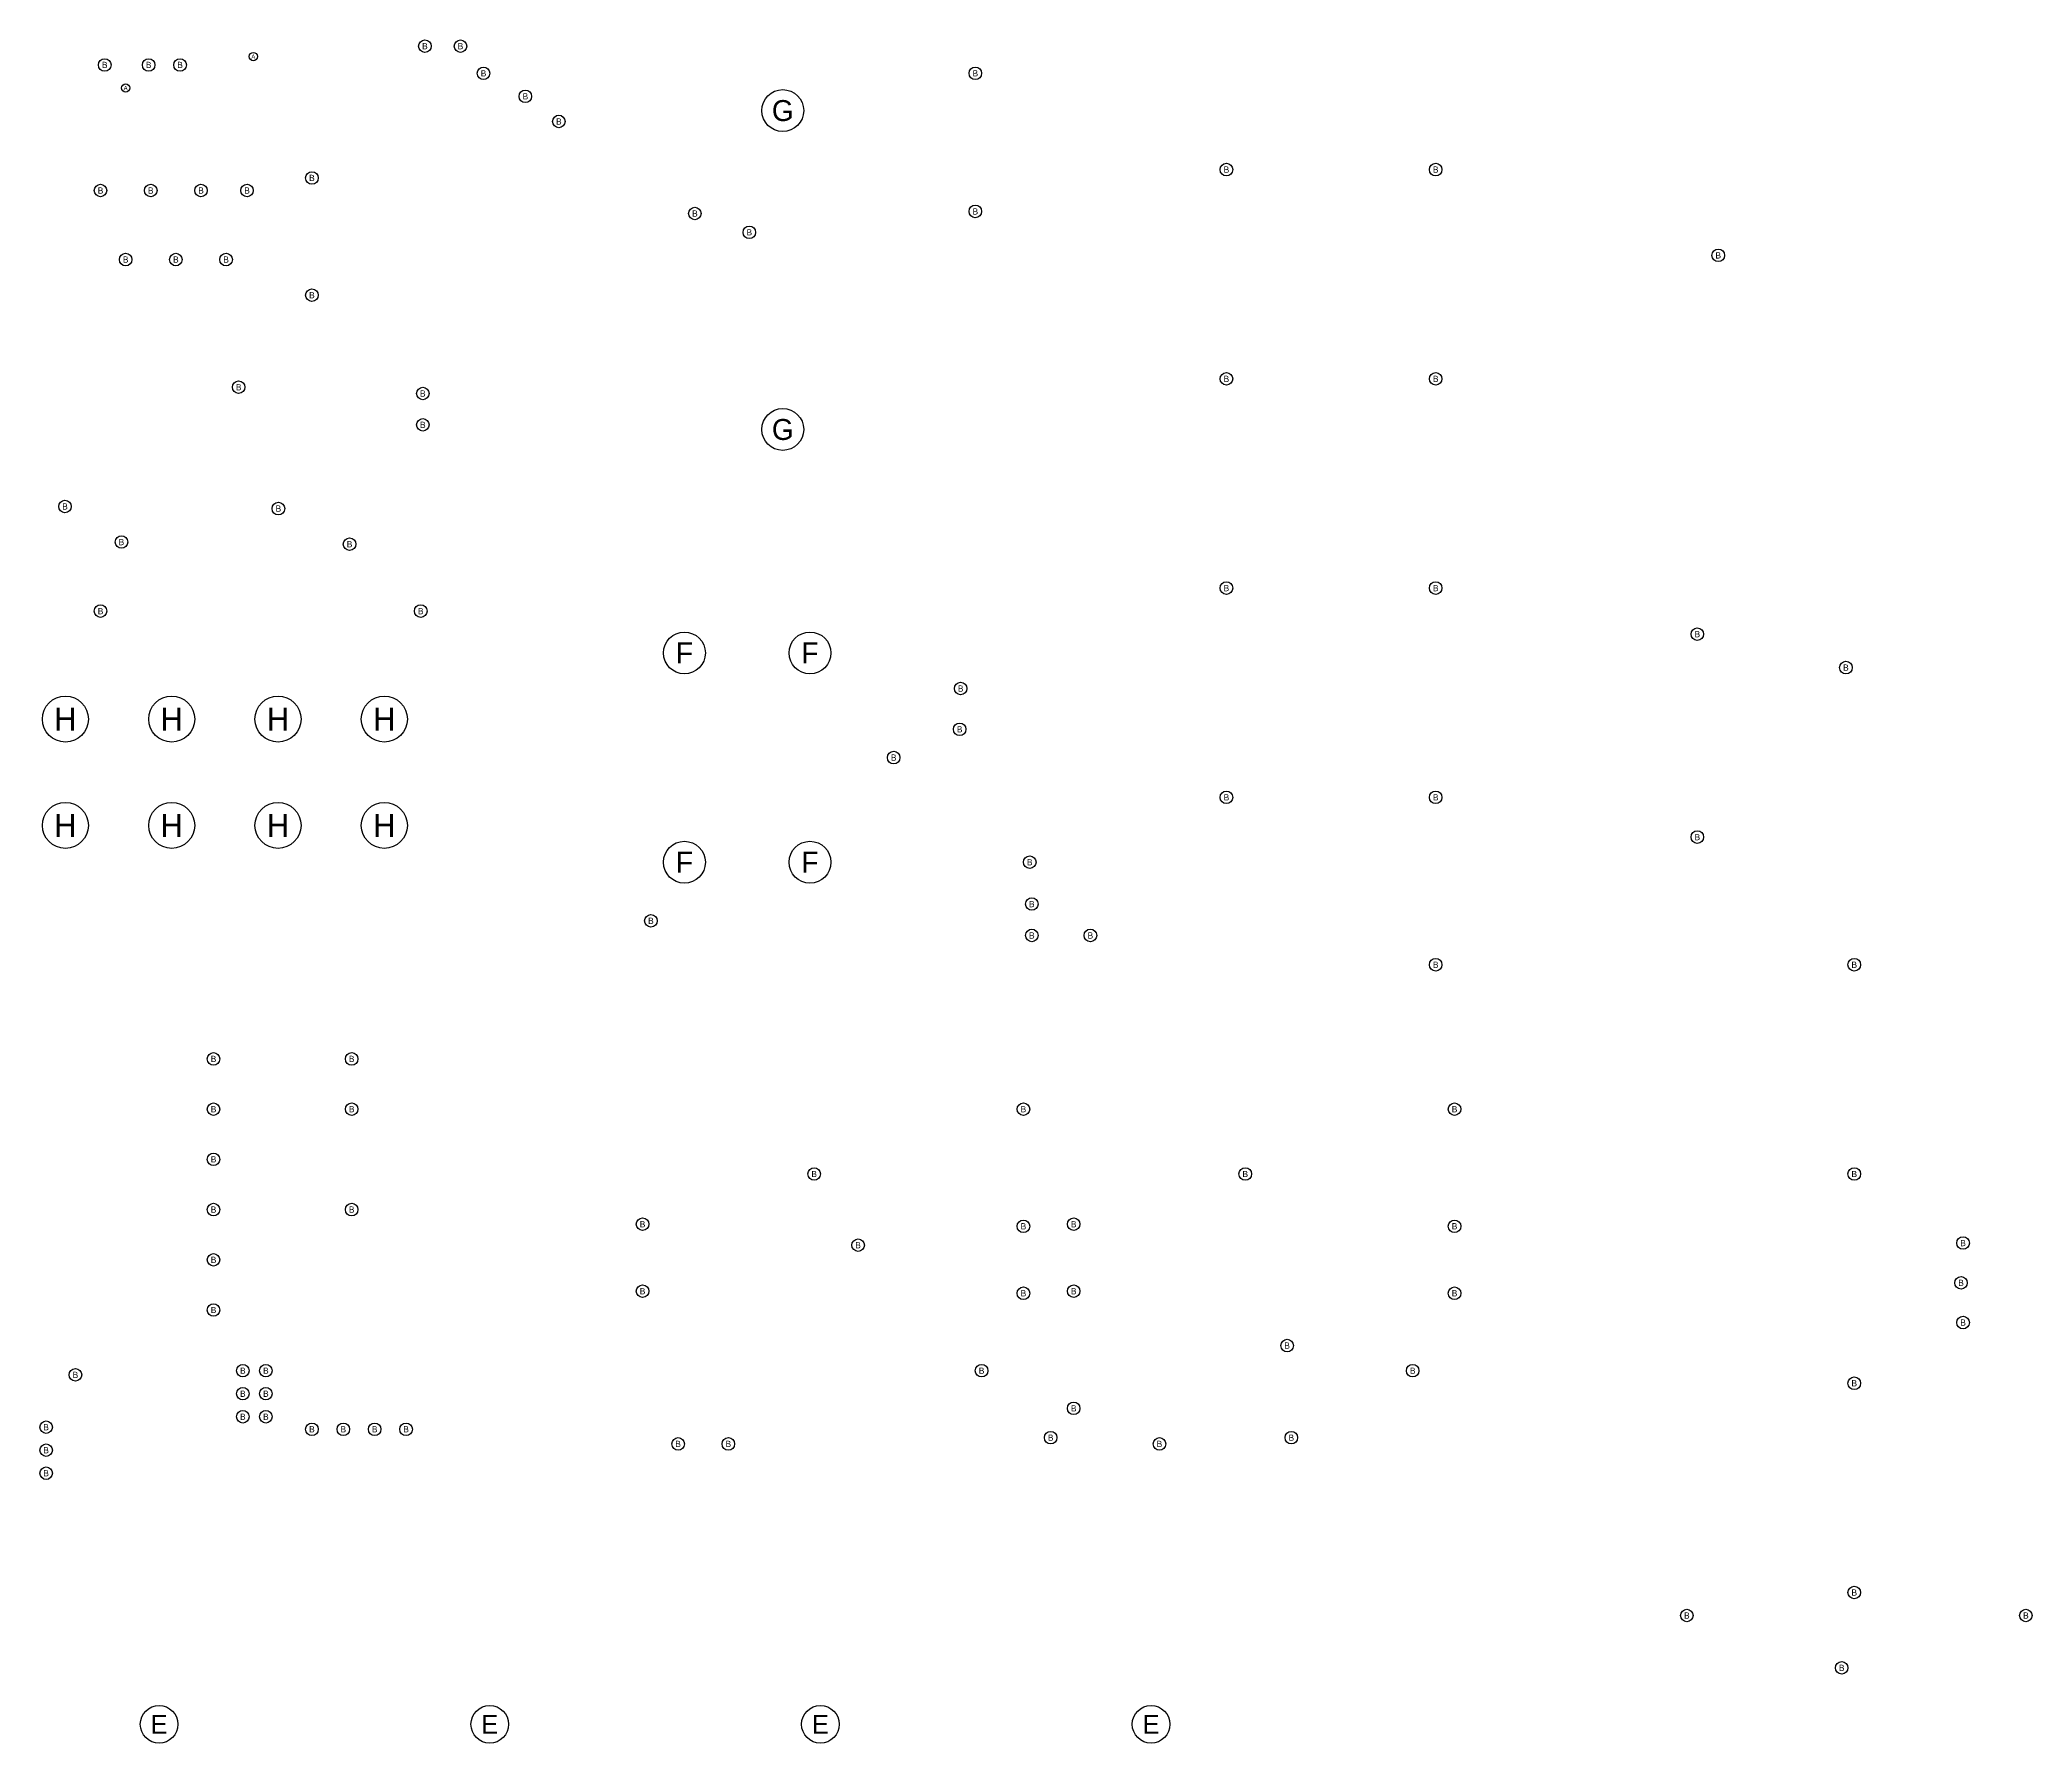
# Model space of a CAD drawing. Extents: x -12 to 315, y -10 to 160.
# Drawn here: x 84.65 to 132.25, y 34.4 to 75.1 of the extents above; entities that cross this region are included whole.
import ezdxf
from ezdxf.enums import TextEntityAlignment as Align

# ---------------------------------------------------------------- set-up
doc = ezdxf.new("R2010")
doc.units = 0
doc.layers.get('0').update_dxf_attribs({"linetype": 'CONTINUOUS'})
doc.layers.add('MA_NCLEGEND-1-6', color=231, linetype='CONTINUOUS')

# ---------------------------------------------------------------- blocks, each defined once
blk = doc.blocks.new('FIGURE_CIRCLE')
blk.add_circle((0, 0), 0.5)

msp = doc.modelspace()

# ---------------------------------------------------------------- block references
at = {"layer": 'MA_NCLEGEND-1-6'}
for p, xscale, yscale in [((89.75, 74.7), 0.2, 0.2), ((93.85, 74.95), 0.3, 0.3), ((94.7, 74.95), 0.3, 0.3), ((86.2, 74.5), 0.3, 0.3), ((87.25, 74.5), 0.3, 0.3), ((88, 74.5), 0.3, 0.3), ((95.25, 74.3), 0.3, 0.3), ((107, 74.3), 0.3, 0.3), ((86.7, 73.95), 0.2, 0.2), ((96.25, 73.75), 0.3, 0.3), ((97.05, 73.15), 0.3, 0.3), ((91.15, 71.8), 0.3, 0.3), ((113, 72), 0.3, 0.3), ((118, 72), 0.3, 0.3), ((86.1, 71.5), 0.3, 0.3), ((87.3, 71.5), 0.3, 0.3), ((88.5, 71.5), 0.3, 0.3), ((89.6, 71.5), 0.3, 0.3), ((100.3, 70.95), 0.3, 0.3), ((107, 71), 0.3, 0.3), ((101.6, 70.5), 0.3, 0.3), ((86.7, 69.85), 0.3, 0.3), ((87.9, 69.85), 0.3, 0.3), ((89.1, 69.85), 0.3, 0.3), ((124.75, 69.95), 0.3, 0.3), ((91.15, 69), 0.3, 0.3), ((113, 67), 0.3, 0.3), ((118, 67), 0.3, 0.3), ((89.4, 66.8), 0.3, 0.3), ((93.8, 66.65), 0.3, 0.3), ((93.8, 65.9), 0.3, 0.3), ((85.25, 63.95), 0.3, 0.3), ((90.35, 63.9), 0.3, 0.3), ((86.6, 63.1), 0.3, 0.3), ((92.05, 63.05), 0.3, 0.3), ((113, 62), 0.3, 0.3), ((118, 62), 0.3, 0.3), ((86.1, 61.45), 0.3, 0.3), ((93.75, 61.45), 0.3, 0.3), ((124.25, 60.9), 0.3, 0.3), ((127.8, 60.1), 0.3, 0.3), ((106.65, 59.6), 0.3, 0.3), ((85.26, 58.87), 1.1, 1.1), ((87.8, 58.87), 1.1, 1.1), ((90.34, 58.87), 1.1, 1.1), ((92.88, 58.87), 1.1, 1.1), ((106.625, 58.625), 0.3, 0.3), ((105.05, 57.95), 0.3, 0.3), ((113, 57), 0.3, 0.3), ((118, 57), 0.3, 0.3), ((85.26, 56.33), 1.1, 1.1), ((87.8, 56.33), 1.1, 1.1), ((90.34, 56.33), 1.1, 1.1), ((92.88, 56.33), 1.1, 1.1), ((124.25, 56.05), 0.3, 0.3), ((108.3, 55.45), 0.3, 0.3), ((108.35, 54.45), 0.3, 0.3), ((99.25, 54.05), 0.3, 0.3), ((108.35, 53.7), 0.3, 0.3), ((109.75, 53.7), 0.3, 0.3), ((118, 53), 0.3, 0.3), ((128, 53), 0.3, 0.3), ((88.8, 50.75), 0.3, 0.3), ((92.1, 50.75), 0.3, 0.3), ((88.8, 49.55), 0.3, 0.3), ((92.1, 49.55), 0.3, 0.3), ((108.15, 49.55), 0.3, 0.3), ((118.45, 49.55), 0.3, 0.3), ((88.8, 48.35), 0.3, 0.3), ((103.15, 48), 0.3, 0.3), ((113.45, 48), 0.3, 0.3), ((128, 48), 0.3, 0.3), ((88.8, 47.15), 0.3, 0.3), ((92.1, 47.15), 0.3, 0.3), ((99.05, 46.8), 0.3, 0.3), ((108.15, 46.75), 0.3, 0.3), ((109.35, 46.8), 0.3, 0.3), ((118.45, 46.75), 0.3, 0.3), ((104.2, 46.3), 0.3, 0.3), ((130.6, 46.35), 0.3, 0.3), ((88.8, 45.95), 0.3, 0.3), ((99.05, 45.2), 0.3, 0.3), ((108.15, 45.15), 0.3, 0.3), ((109.35, 45.2), 0.3, 0.3), ((118.45, 45.15), 0.3, 0.3), ((130.55, 45.4), 0.3, 0.3), ((88.8, 44.75), 0.3, 0.3), ((130.6, 44.45), 0.3, 0.3), ((114.45, 43.9), 0.3, 0.3), ((85.5, 43.2), 0.3, 0.3), ((89.5, 43.3), 0.3, 0.3), ((90.05, 43.3), 0.3, 0.3), ((107.15, 43.3), 0.3, 0.3), ((117.45, 43.3), 0.3, 0.3), ((89.5, 42.75), 0.3, 0.3), ((90.05, 42.75), 0.3, 0.3), ((128, 43), 0.3, 0.3), ((109.35, 42.4), 0.3, 0.3), ((84.8, 41.95), 0.3, 0.3), ((89.5, 42.2), 0.3, 0.3), ((90.05, 42.2), 0.3, 0.3), ((91.15, 41.9), 0.3, 0.3), ((91.9, 41.9), 0.3, 0.3), ((92.65, 41.9), 0.3, 0.3), ((93.4, 41.9), 0.3, 0.3), ((84.8, 41.4), 0.3, 0.3), ((99.9, 41.55), 0.3, 0.3), ((101.1, 41.55), 0.3, 0.3), ((108.8, 41.7), 0.3, 0.3), ((111.4, 41.55), 0.3, 0.3), ((114.55, 41.7), 0.3, 0.3), ((84.8, 40.85), 0.3, 0.3), ((128, 38), 0.3, 0.3), ((124, 37.45), 0.3, 0.3), ((132.1, 37.45), 0.3, 0.3), ((127.7, 36.2), 0.3, 0.3), ((87.5, 34.85), 0.9, 0.9), ((95.4, 34.85), 0.9, 0.9), ((103.3, 34.85), 0.9, 0.9), ((111.2, 34.85), 0.9, 0.9)]:
    msp.add_blockref('FIGURE_CIRCLE', p, dxfattribs=dict(at, xscale=xscale, yscale=yscale))
for p in [(102.4, 73.41), (102.4, 65.79), (100.05, 60.45), (103.05, 60.45), (100.05, 55.45), (103.05, 55.45)]:
    msp.add_blockref('FIGURE_CIRCLE', p, dxfattribs=at)

# ---------------------------------------------------------------- texts
for s, height, p in [('A', 0.1, (89.75, 74.7)), ('B', 0.15, (93.85, 74.95)), ('B', 0.15, (94.7, 74.95)), ('B', 0.15, (86.2, 74.5)), ('B', 0.15, (87.25, 74.5)), ('B', 0.15, (88, 74.5)), ('B', 0.15, (95.25, 74.3)), ('B', 0.15, (107, 74.3)), ('A', 0.1, (86.7, 73.95)), ('B', 0.15, (96.25, 73.75)), ('G', 0.5, (102.4, 73.41)), ('B', 0.15, (97.05, 73.15)), ('B', 0.15, (113, 72)), ('B', 0.15, (118, 72)), ('B', 0.15, (86.1, 71.5)), ('B', 0.15, (87.3, 71.5)), ('B', 0.15, (88.5, 71.5)), ('B', 0.15, (89.6, 71.5)), ('B', 0.15, (91.15, 71.8)), ('B', 0.15, (100.3, 70.95)), ('B', 0.15, (107, 71)), ('B', 0.15, (101.6, 70.5)), ('B', 0.15, (124.75, 69.95)), ('B', 0.15, (86.7, 69.85)), ('B', 0.15, (87.9, 69.85)), ('B', 0.15, (89.1, 69.85)), ('B', 0.15, (91.15, 69)), ('B', 0.15, (89.4, 66.8)), ('B', 0.15, (93.8, 66.65)), ('B', 0.15, (113, 67)), ('B', 0.15, (118, 67)), ('B', 0.15, (93.8, 65.9)), ('G', 0.5, (102.4, 65.79)), ('B', 0.15, (85.25, 63.95)), ('B', 0.15, (90.35, 63.9)), ('B', 0.15, (86.6, 63.1)), ('B', 0.15, (92.05, 63.05)), ('B', 0.15, (113, 62)), ('B', 0.15, (118, 62)), ('B', 0.15, (86.1, 61.45)), ('B', 0.15, (93.75, 61.45)), ('B', 0.15, (124.25, 60.9)), ('F', 0.5, (100.05, 60.45)), ('F', 0.5, (103.05, 60.45)), ('B', 0.15, (127.8, 60.1)), ('B', 0.15, (106.65, 59.6)), ('H', 0.55, (85.26, 58.87)), ('H', 0.55, (87.8, 58.87)), ('H', 0.55, (90.34, 58.87)), ('H', 0.55, (92.88, 58.87)), ('B', 0.15, (106.625, 58.625)), ('B', 0.15, (105.05, 57.95)), ('B', 0.15, (113, 57)), ('B', 0.15, (118, 57)), ('H', 0.55, (85.26, 56.33)), ('H', 0.55, (87.8, 56.33)), ('H', 0.55, (90.34, 56.33)), ('H', 0.55, (92.88, 56.33)), ('F', 0.5, (100.05, 55.45)), ('F', 0.5, (103.05, 55.45)), ('B', 0.15, (124.25, 56.05)), ('B', 0.15, (108.3, 55.45)), ('B', 0.15, (108.35, 54.45)), ('B', 0.15, (99.25, 54.05)), ('B', 0.15, (108.35, 53.7)), ('B', 0.15, (109.75, 53.7)), ('B', 0.15, (118, 53)), ('B', 0.15, (128, 53)), ('B', 0.15, (88.8, 50.75)), ('B', 0.15, (92.1, 50.75)), ('B', 0.15, (88.8, 49.55)), ('B', 0.15, (92.1, 49.55)), ('B', 0.15, (108.15, 49.55)), ('B', 0.15, (118.45, 49.55)), ('B', 0.15, (88.8, 48.35)), ('B', 0.15, (103.15, 48)), ('B', 0.15, (113.45, 48)), ('B', 0.15, (128, 48)), ('B', 0.15, (88.8, 47.15)), ('B', 0.15, (92.1, 47.15)), ('B', 0.15, (99.05, 46.8)), ('B', 0.15, (108.15, 46.75)), ('B', 0.15, (109.35, 46.8)), ('B', 0.15, (118.45, 46.75)), ('B', 0.15, (104.2, 46.3)), ('B', 0.15, (130.6, 46.35)), ('B', 0.15, (88.8, 45.95)), ('B', 0.15, (99.05, 45.2)), ('B', 0.15, (108.15, 45.15)), ('B', 0.15, (109.35, 45.2)), ('B', 0.15, (118.45, 45.15)), ('B', 0.15, (130.55, 45.4)), ('B', 0.15, (88.8, 44.75)), ('B', 0.15, (130.6, 44.45)), ('B', 0.15, (114.45, 43.9)), ('B', 0.15, (89.5, 43.3)), ('B', 0.15, (90.05, 43.3)), ('B', 0.15, (107.15, 43.3)), ('B', 0.15, (117.45, 43.3)), ('B', 0.15, (85.5, 43.2)), ('B', 0.15, (128, 43)), ('B', 0.15, (89.5, 42.75)), ('B', 0.15, (90.05, 42.75)), ('B', 0.15, (109.35, 42.4)), ('B', 0.15, (84.8, 41.95)), ('B', 0.15, (89.5, 42.2)), ('B', 0.15, (90.05, 42.2)), ('B', 0.15, (91.15, 41.9)), ('B', 0.15, (91.9, 41.9)), ('B', 0.15, (92.65, 41.9)), ('B', 0.15, (93.4, 41.9)), ('B', 0.15, (84.8, 41.4)), ('B', 0.15, (99.9, 41.55)), ('B', 0.15, (101.1, 41.55)), ('B', 0.15, (108.8, 41.7)), ('B', 0.15, (111.4, 41.55)), ('B', 0.15, (114.55, 41.7)), ('B', 0.15, (84.8, 40.85)), ('B', 0.15, (128, 38)), ('B', 0.15, (124, 37.45)), ('B', 0.15, (132.1, 37.45)), ('B', 0.15, (127.7, 36.2)), ('E', 0.45, (87.5, 34.85)), ('E', 0.45, (95.4, 34.85)), ('E', 0.45, (103.3, 34.85)), ('E', 0.45, (111.2, 34.85))]:
    msp.add_text(s, height=height, dxfattribs=at).set_placement(p, align=Align.MIDDLE_CENTER)

doc.saveas('drawing.dxf')
